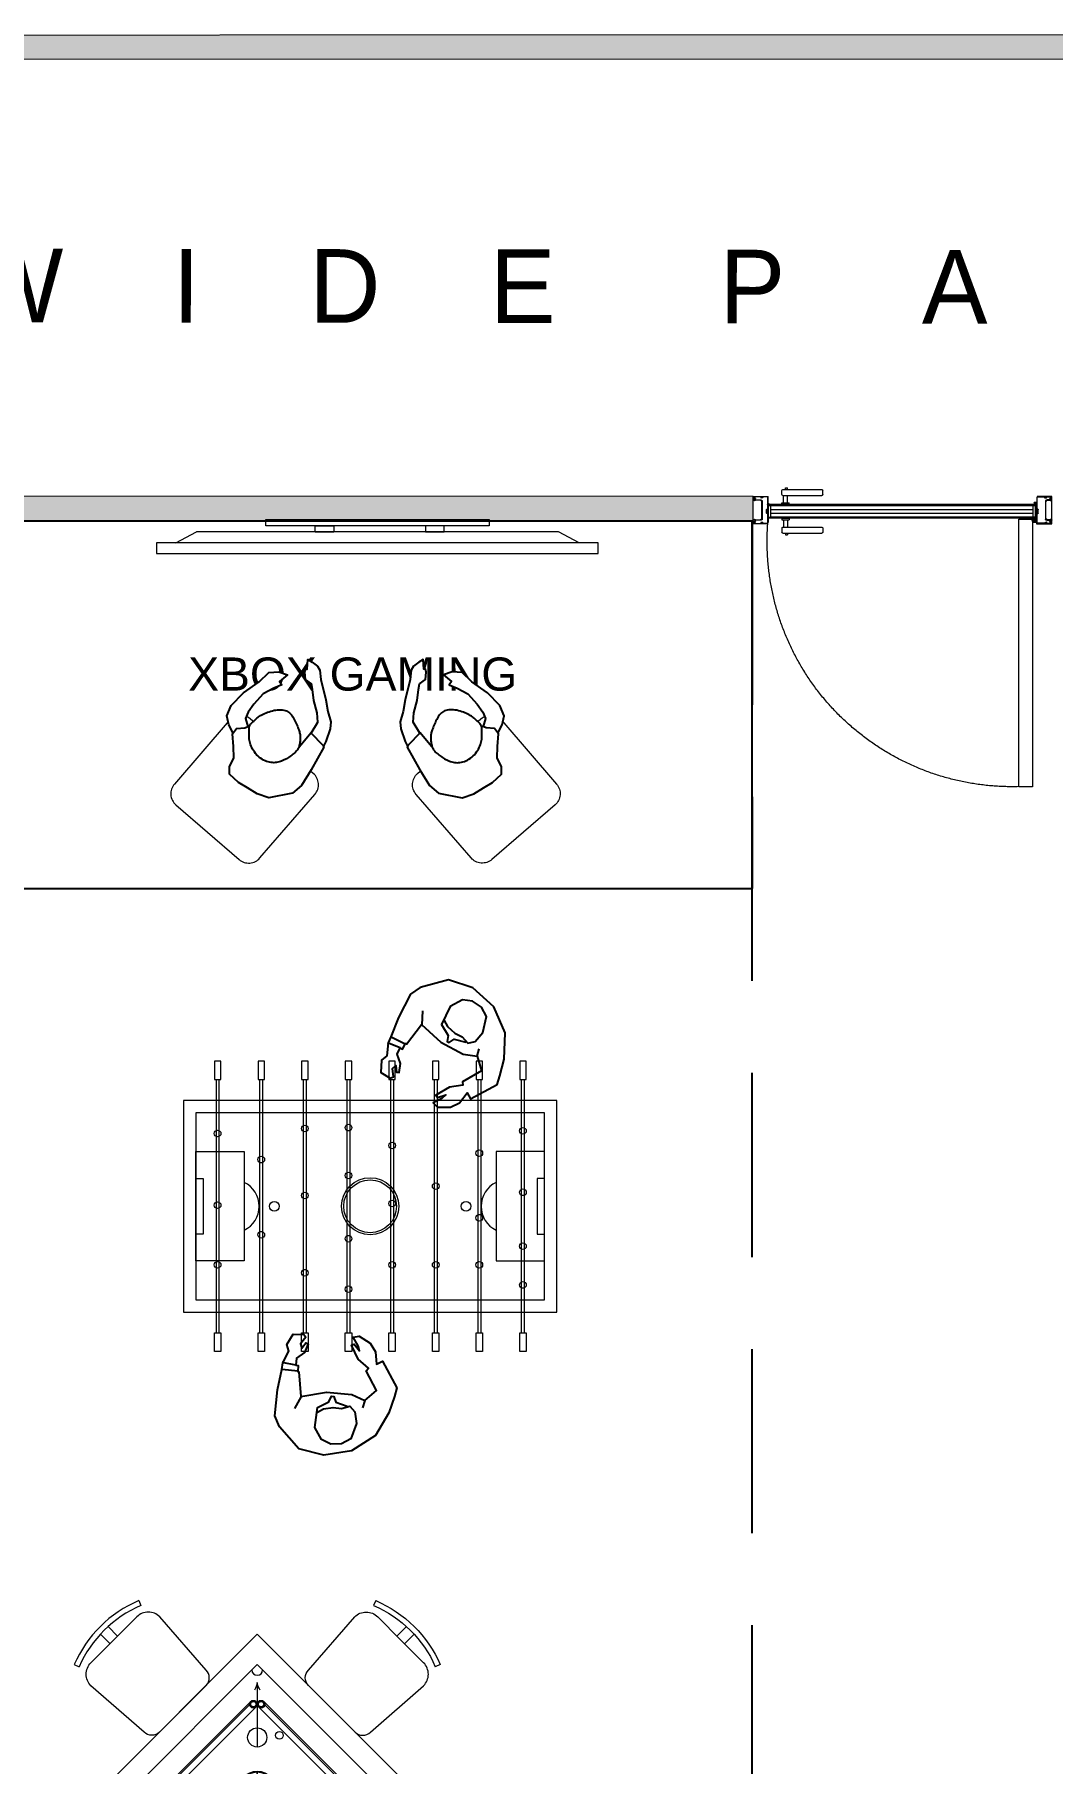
# Model space of a CAD drawing. Header units: millimetres. Extents: x -774950 to -670403, y -1165325 to -1109738.
# Drawn here: x -689355 to -685207, y -1144303 to -1137260 of the extents above; entities that cross this region are included whole.
import ezdxf

# ---------------------------------------------------------------- set-up
doc = ezdxf.new("R2010")
doc.units = ezdxf.units.MM
doc.header["$LTSCALE"] = 3000
doc.header["$MEASUREMENT"] = 0
doc.linetypes.add('DASHED', pattern=[0.75, 0.5, -0.25])
doc.linetypes.add('HIDDEN', pattern=[0.375, 0.25, -0.125])
doc.layers.get('0').update_dxf_attribs({"linetype": 'CONTINUOUS'})
for name, color, linetype, lineweight in [('1-fur', 8, 'CONTINUOUS', 0), ('A-DOOR-FULL', 40, 'CONTINUOUS', 18), ('A-FURN-MODULAR-TABLETOP', 250, 'CONTINUOUS', 13), ('DR-GLASS', 170, 'CONTINUOUS', 13), ('Equipment', 20, 'CONTINUOUS', 15), ('FR-Game equipment', 103, 'CONTINUOUS', 0), ('FURNITURE_CHAIR', 20, 'CONTINUOUS', 0), ('IN-DOOR', 8, 'CONTINUOUS', 0), ('IN-FURN-CUSTOM', 22, 'CONTINUOUS', 9), ('IN_FURNITURE_LOOSE', 20, 'CONTINUOUS', 18), ('PR-HATCH', 8, 'CONTINUOUS', 0), ('T-LAYOUT', 7, 'CONTINUOUS', 13), ('TOA- AV', 7, 'CONTINUOUS', 9)]:
    doc.layers.add(name, color=color, linetype=linetype, lineweight=lineweight)
for name, color, linetype in [('FURNITURE', 250, 'CONTINUOUS'), ('I-FUR', 7, 'CONTINUOUS'), ('PASSAGE LINEOUT', 7, 'CONTINUOUS'), ('RADIUS', 8, 'HIDDEN'), ('TAP', 6, 'CONTINUOUS')]:
    doc.layers.add(name, color=color, linetype=linetype)
doc.layers.add('PR-FULL HT', color=7, linetype='CONTINUOUS', lineweight=13, true_color=0x6e3e30)
doc.styles.add('123', font='arial.ttf', dxfattribs={"height": 0.2})
doc.styles.add('CENTURY GOTHIC', font='GOTHIC.TTF')

# ---------------------------------------------------------------- blocks, each defined once
blk = doc.blocks.new('A$C6B490457')
at = {"color": 8, "linetype": 'ByBlock'}
for points in [[(183, 970.1), (254.8, 1048.6), (303.2, 1139.7), (311.9, 1197.3), (371.5, 1215.3), (415.5, 1136.9), (429.8, 1138.7), (437.4, 1083.7), (470, 1029), (479.7, 1035.8), (468.9, 1069.6), (483.9, 1053.5), (501.7, 1017.2), (518.5, 1035.2), (519.5, 1088.7), (502, 1125.5), (461.4, 1156.7), (485.7, 1170.1), (426.8, 1278.5), (391.5, 1290.1), (323, 1307.7), (216, 1311.5), (110.1, 1265.4), (33.3, 1180), (0, 1080), (31.6, 964.7), (58.8, 925.7), (153.5, 876), (232.1, 845.8), (256.7, 834.3), (310.1, 828.9), (328.3, 806.8), (378.3, 805.1), (401, 842.4), (395.5, 855.6), (362.1, 852), (349.5, 865.6), (376.9, 868.2), (378.5, 878.8), (340.6, 884.9), (303.2, 870.7), (277.5, 883.5), (282.6, 892.9), (260.4, 904.4), (262.9, 909)], [(1697.2, 478.3), (1680, 583.2), (1689.4, 686), (1713.6, 739), (1673.6, 786.6), (1593.9, 745.1), (1582.9, 754.5), (1546.4, 712.6), (1489.2, 684.6), (1484.8, 695.7), (1512.4, 718), (1491, 712.8), (1456.2, 692.1), (1452, 716.4), (1480.5, 761.7), (1515.3, 782.9), (1566.3, 786.8), (1553.3, 811.3), (1661.9, 869.8), (1697.8, 860.2), (1764.8, 837.4), (1856.4, 782.1), (1919.8, 685.5), (1937.4, 572), (1910.5, 470.1), (1820.9, 390.9), (1776.8, 373.1), (1670.4, 383.3), (1588, 401.1), (1561.1, 404.9), (1513.5, 429.6), (1486.1, 421.1), (1443.4, 447), (1444.8, 490.7), (1456.6, 498.8), (1482.7, 477.5), (1500.6, 481.9), (1479.1, 499.1), (1483.6, 508.9), (1518.6, 493.2), (1542.2, 460.9), (1570.7, 457.5), (1571.5, 468.1), (1596.4, 465.6), (1596.8, 470.9)]]:
    blk.add_lwpolyline(points, close=True, dxfattribs=at)
for points in [[(165.9, 1062.5), (190.5, 1075.7), (217.6, 1105.7), (232.7, 1135.7), (258.8, 1158.9), (251.2, 1189.4), (214.9, 1220.2), (150.2, 1235.6), (111.8, 1214.9), (87.2, 1178.7), (81.8, 1137.7), (108.4, 1087.1), (181.8, 1051.6), (226.8, 1078.6), (251.6, 1074.5), (255.7, 1082.8), (241.7, 1102.8), (253.8, 1150.4)], [(311.9, 1197.3), (281.3, 1205.7)], [(183.1, 972.5), (127.2, 976)], [(262.8, 904.3), (233.4, 847)], [(277.5, 883.5), (256.6, 831.9)], [(1762, 546.3), (1748.7, 570.7), (1742.5, 610.7), (1746.2, 644), (1737, 677.8), (1760.1, 699.1), (1807.3, 705.1), (1869.9, 682.5), (1890.8, 644.2), (1891.5, 600.4), (1873.6, 563.1), (1823.6, 535.3), (1742.7, 545.8), (1719.9, 593), (1696.9, 603.1), (1698, 612.4), (1720.7, 621.4), (1736.6, 667.9)], [(1713.6, 739), (1743.8, 729.2)], [(1570.7, 457.5), (1559.9, 402.9)], [(1594.4, 466.8), (1587.6, 402.8)], [(1698.4, 480.3), (1747.1, 452.7)]]:
    blk.add_lwpolyline(points, dxfattribs=at)
at = {"layer": 'FR-Game equipment', "ltscale": 5}
for p, q in [((407, 1389.1), (1438.9, 1389.1)), ((407, 1377.1), (1438.9, 1377.1)), ((407, 1211.4), (1438.9, 1211.4)), ((407, 1199.4), (1438.9, 1199.4)), ((407, 1033.6), (1438.9, 1033.6)), ((407, 1021.6), (1438.9, 1021.6)), ((407, 855.9), (1438.9, 855.9)), ((407, 843.9), (1438.9, 843.9)), ((407, 678.1), (1438.9, 678.1)), ((407, 666.1), (1438.9, 666.1)), ((407, 500.4), (1438.9, 500.4)), ((407, 488.4), (1438.9, 488.4)), ((407, 322.6), (1438.9, 322.6)), ((407, 310.6), (1438.9, 310.6)), ((407, 144.9), (1438.9, 144.9)), ((407, 132.9), (1438.9, 132.9))]:
    blk.add_line(p, q, dxfattribs=at)
for points in [[(492, 0), (1354, 0), (1354, 1522), (492, 1522)], [(407, 1370.6), (407, 1396.8), (332, 1396.8), (332, 1370.6)], [(1438.9, 1370.6), (1438.9, 1396.8), (1513.9, 1396.8), (1513.9, 1370.6)], [(407, 1192.8), (407, 1219), (332, 1219), (332, 1192.8)], [(1438.9, 1192.8), (1438.9, 1219), (1513.9, 1219), (1513.9, 1192.8)], [(407, 1015.1), (407, 1041.3), (332, 1041.3), (332, 1015.1)], [(1438.9, 1015.1), (1438.9, 1041.3), (1513.9, 1041.3), (1513.9, 1015.1)], [(407, 837.3), (407, 863.5), (332, 863.5), (332, 837.3)], [(1438.9, 837.3), (1438.9, 863.5), (1513.9, 863.5), (1513.9, 837.3)], [(407, 659.6), (407, 685.8), (332, 685.8), (332, 659.6)], [(1438.9, 659.6), (1438.9, 685.8), (1513.9, 685.8), (1513.9, 659.6)], [(407, 481.8), (407, 508), (332, 508), (332, 481.8)], [(1438.9, 481.8), (1438.9, 508), (1513.9, 508), (1513.9, 481.8)], [(407, 304.1), (407, 330.3), (332, 330.3), (332, 304.1)], [(1438.9, 304.1), (1438.9, 330.3), (1513.9, 330.3), (1513.9, 304.1)], [(407, 126.3), (407, 152.5), (332, 152.5), (332, 126.3)], [(1438.9, 126.3), (1438.9, 152.5), (1513.9, 152.5), (1513.9, 126.3)]]:
    blk.add_lwpolyline(points, close=True, dxfattribs=at)
at = {"layer": 'FR-Game equipment', "color": 8, "ltscale": 5}
for points in [[(542, 50), (1304, 50), (1304, 1472), (542, 1472)], [(700.1, 1472), (700.1, 1274.8), (1145.8, 1274.8), (1145.8, 1472)], [(810.1, 1472), (810.1, 1441.9), (1035.9, 1441.9), (1035.9, 1472)], [(700.1, 50), (700.1, 247.2), (1145.8, 247.2), (1145.8, 50)], [(810.1, 50), (810.1, 80.1), (1035.9, 80.1), (1035.9, 50)]]:
    blk.add_lwpolyline(points, close=True, dxfattribs=at)
at = {"layer": 'FR-Game equipment', "color": 5, "ltscale": 5}
for centre in [(615.7, 1383.7), (866.1, 1383.7), (1085.6, 1383.7), (1243.5, 1383.7), (706.3, 1205.9), (969.6, 1205.9), (1161.5, 1205.9), (675.6, 850.4), (911.3, 850.4), (1161.5, 850.4), (606.3, 494.9), (879.2, 494.9), (1193.7, 494.9)]:
    blk.add_circle(centre, 13.6, dxfattribs=at)
at = {"layer": 'FR-Game equipment', "color": 8, "ltscale": 5}
for centre, radius in [((923, 1151.7), 20), ((923, 761), 116.4), ((923, 761), 107.5), ((923, 370.3), 20)]:
    blk.add_circle(centre, radius, dxfattribs=at)
at = {"layer": 'FR-Game equipment', "color": 1, "ltscale": 5}
for centre in [(841.1, 1028.2), (1161.5, 1028.2), (602.6, 672.7), (797.5, 672.7), (1054.9, 672.7), (1260.9, 672.7), (732.8, 317.2), (1038.7, 317.2), (626.7, 139.4), (918.6, 139.4), (1161.5, 139.4)]:
    blk.add_circle(centre, 13.6, dxfattribs=at)
at = {"layer": 'FR-Game equipment', "color": 8, "ltscale": 5}
for centre, start, end in [((923, 1320.4), 205.08928, 334.91072), ((923, 201.6), 25.08928, 154.91072)]:
    blk.add_arc(centre, 107.4, start, end, dxfattribs=at)
blk = doc.blocks.new('A$C44A10159')
for points in [[(10.14, 29.17), (10.14, 26.65)], [(12.14, 29.17), (12.14, 26.65)], [(2.74, 28.59), (3.11, 27.67)], [(19.53, 28.51), (19.15, 27.58)]]:
    blk.add_lwpolyline(points)
for points in [[(11.15, 8.65), (5.06, 8.65, -0.414214), (3.06, 10.65), (2.15, 23.65, -0.414214), (5.15, 26.65), (11.15, 26.65)], [(11.15, 8.65), (17.24, 8.65, 0.414214), (19.24, 10.65), (20.15, 23.65, 0.414214), (17.15, 26.65), (11.15, 26.65)]]:
    blk.add_lwpolyline(points, format="xyb")
for radius, end in [(22.59, 111.5421), (21.59, 111.5162)]:
    blk.add_arc((11.03, 7.58), radius, 67.9007, end)
blk = doc.blocks.new('ACC-RECREAT-3')
at = {"layer": 'Equipment', "color": 8}
for p, q in [((78643.2, -73743.2), (78829.6, -73929.6)), ((79191.7, -73779.5), (78717.1, -73779.5)), ((79191.7, -73810.7), (78717.1, -73810.7)), ((79179.2, -73785.7), (78729.6, -73785.7)), ((79265.7, -73743.2), (79079.3, -73929.6)), ((78679.4, -73817.2), (78679.4, -74291.8)), ((78685.7, -73829.7), (78685.7, -74279.3)), ((78710.7, -73817.2), (78710.7, -74291.8)), ((79198.2, -73817.2), (79198.2, -74291.8)), ((79223.2, -73829.7), (79223.2, -74279.3)), ((79229.4, -73817.2), (79229.4, -74291.8)), ((78910.2, -74010.3), (78899.2, -73999.2)), ((78954.4, -74007.1), (78954.4, -73976.4)), ((78954.4, -74019.6), (78954.4, -74018.2)), ((79009.7, -73999.2), (78993.9, -74015)), ((78907.1, -74054.5), (78876.3, -74054.5)), ((78919.6, -74054.5), (78918.1, -74054.5)), ((78945.6, -74063.3), (78932.6, -74076.3)), ((78941.9, -74054.5), (78941, -74054.5)), ((78954.4, -74090.8), (78954.4, -74089.3)), ((78976.2, -74032.7), (78963.3, -74045.7)), ((79032.5, -74054.5), (79001.8, -74054.5)), ((78915, -74093.9), (78899.2, -74109.7)), ((78954.4, -74132.6), (78954.4, -74101.9)), ((79009.7, -74109.7), (78998.6, -74098.7)), ((78643.2, -74365.7), (78829.6, -74179.3)), ((79265.7, -74365.7), (79079.3, -74179.3)), ((79191.7, -74298.2), (78717.1, -74298.2)), ((79191.7, -74329.5), (78717.1, -74329.5)), ((79179.2, -74323.2), (78729.6, -74323.2))]:
    blk.add_line(p, q, dxfattribs=at)
at = {"layer": 'Equipment'}
blk.add_lwpolyline([(78591.9, -73692), (78591.9, -74417), (79316.9, -74417), (79316.9, -73692)], close=True, dxfattribs=at)
at = {"layer": 'Equipment', "color": 8}
for points in [[(78673.7, -73757.6, -0.101951), (78643.2, -73743.2, -0.101951), (78657.5, -73773.7, -0.101951)], [(79251.3, -73773.7, -0.101951), (79265.7, -73743.2, -0.101951), (79235.2, -73757.6, -0.101951)], [(78657.5, -74335.2, -0.101951), (78643.2, -74365.7, -0.101951), (78673.7, -74351.4, -0.101951)], [(79235.2, -74351.4, -0.101951), (79265.7, -74365.7, -0.101951), (79251.3, -74335.2, -0.101951)]]:
    blk.add_lwpolyline(points, format="xyb", dxfattribs=at)
for points in [[(78908.7, -74012.1), (78899.2, -73999.2), (78912, -74008.8)], [(78931, -74022.9), (78933.4, -74024.8)], [(78957.6, -73998.4), (78954.4, -73976.4), (78950.6, -74002.6)], [(78960.5, -74017.8), (78960.3, -74016.5)], [(78995.9, -74017.7), (79009.7, -73999.2), (78991.2, -74013)], [(78898.3, -74057.7), (78876.3, -74054.5), (78902.5, -74050.7)], [(78912.9, -74091.3), (78899.2, -74109.7), (78917.6, -74096)], [(78917.8, -74060.5), (78916.4, -74060.3)], [(78924.7, -74033.5), (78922.9, -74031)], [(78924.4, -74047.5), (78929.2, -74046.8)], [(78926.6, -74072.9), (78926.6, -74072.9)], [(78936, -74082.3), (78936, -74082.3)], [(78940.4, -74054.5), (78936.5, -74049.3)], [(78944.5, -74064.4), (78942.4, -74064.1)], [(78944.5, -74064.4), (78944.8, -74066.5)], [(78947.4, -74024.4), (78946.7, -74029.3)], [(78948.4, -74091.1), (78948.6, -74092.5)], [(78949.2, -74036.6), (78954.4, -74040.4)], [(78959.6, -74072.4), (78958, -74071.2)], [(78961.4, -74084.5), (78962.1, -74079.7)], [(78964.4, -74044.5), (78964.1, -74042.4)], [(78964.4, -74044.5), (78966.5, -74044.9)], [(78971.2, -74058.1), (78972.3, -74059.7)], [(78977.9, -74086), (78975.4, -74084.2)], [(78984.5, -74061.5), (78979.6, -74062.2)], [(78984.1, -74075.5), (78986, -74077.9)], [(78991.1, -74048.4), (78992.4, -74048.6)], [(79010.6, -74051.3), (79032.5, -74054.5), (79006.3, -74058.3)], [(78951.2, -74110.6), (78954.4, -74132.6), (78958.2, -74106.4)], [(79000.1, -74096.9), (79009.7, -74109.7), (78996.8, -74100.2)]]:
    blk.add_lwpolyline(points, dxfattribs=at)
for centre, radius in [((78695, -73817.2), 15.6), ((78695, -73817.2), 11.7), ((78695, -73817.2), 10.8), ((78717.1, -73795.1), 15.6), ((78717.1, -73795.1), 11.7), ((78717.1, -73795.1), 10.8), ((79191.7, -73795.1), 15.6), ((79191.7, -73795.1), 11.7), ((79191.7, -73795.1), 10.8), ((79213.8, -73817.2), 15.6), ((79213.8, -73817.2), 11.7), ((79213.8, -73817.2), 10.8), ((78801.9, -73902), 39.1), ((79106.9, -73902), 39.1), ((78954.4, -74054.5), 78.1), ((78954.4, -74054.5), 75), ((78919.1, -74019.1), 12.5), ((78943.2, -74012.7), 12.5), ((78960.9, -74030.3), 12.5), ((78967.4, -74006.2), 12.5), ((78985, -74023.9), 12.5), ((78906.1, -74067.4), 12.5), ((78912.6, -74043.3), 12.5), ((78923.8, -74085.1), 12.5), ((78930.3, -74061), 12.5), ((78936.7, -74036.8), 12.5), ((78941.5, -74102.8), 12.5), ((78948, -74078.6), 12.5), ((78954.4, -74054.5), 12.5), ((78965.6, -74096.3), 12.5), ((78972.1, -74072.2), 12.5), ((78978.6, -74048), 12.5), ((78989.8, -74089.8), 12.5), ((78996.2, -74065.7), 12.5), ((79002.7, -74041.5), 12.5), ((78731.9, -74149), 15.6), ((78801.9, -74207), 39.1), ((79106.9, -74207), 39.1), ((78695, -74291.8), 15.6), ((78695, -74291.8), 11.7), ((78695, -74291.8), 10.8), ((78717.1, -74313.9), 15.6), ((78717.1, -74313.9), 11.7), ((78717.1, -74313.9), 10.8), ((79191.7, -74313.9), 15.6), ((79191.7, -74313.9), 11.7), ((79191.7, -74313.9), 10.8), ((79213.8, -74291.8), 15.6), ((79213.8, -74291.8), 11.7), ((79213.8, -74291.8), 10.8)]:
    blk.add_circle(centre, radius, dxfattribs=at)
for centre, radius, start, end in [((78607.4, -73707.5), 21.9, 225, 45), ((79301.5, -73707.5), 21.9, 135, 315), ((78954.4, -74054.5), 62.5, 137.09508, 177.90492), ((78954.4, -74054.5), 62.5, 92.09508, 132.90492), ((78954.4, -74054.5), 62.5, 47.09508, 87.90492), ((78954.4, -74054.5), 62.5, 2.09508, 42.90492), ((78954.4, -74054.5), 62.5, 182.09508, 222.90492), ((78954.4, -74054.5), 22, 164.98576, 165.01424), ((78954.4, -74054.5), 22, 104.98576, 105.01424), ((78954.4, -74054.5), 22, 44.98576, 45.01424), ((78954.4, -74054.5), 62.5, 317.09508, 357.90492), ((78954.4, -74054.5), 62.5, 227.09508, 267.90492), ((78954.4, -74054.5), 62.5, 272.09508, 312.90492), ((78607.4, -74401.5), 21.9, 315, 135), ((79301.5, -74401.5), 21.9, 45, 225)]:
    blk.add_arc(centre, radius, start, end, dxfattribs=at)
at = {"layer": 'IN_FURNITURE_LOOSE'}
blk.add_lwpolyline([(78504.4, -73604.5), (78504.4, -74504.5), (79404.4, -74504.5), (79404.4, -73604.5)], close=True, dxfattribs=at)
at = {"layer": 'FURNITURE_CHAIR', "xscale": -22.05931977247383, "yscale": 22.05931977239379, "zscale": 22.05931977242498}
blk.add_blockref('A$C44A10159', (79179.8, -73795.4), dxfattribs=at)
at = {"layer": 'FURNITURE_CHAIR'}
for p, xscale, yscale, zscale, rotation in [((78695.3, -73829.1), -22.0593197724811, 22.05931977239379, 22.05931977242498, 90.00000000026459), ((79213.5, -73829.1), 22.0593197724811, 22.0593197724811, 22.0593197724811, 269.9999999996976), ((79179.8, -74313.6), 22.05931977247383, 22.05931977247383, 22.05931977247383, 180.0000000002457)]:
    blk.add_blockref('A$C44A10159', p, dxfattribs=dict(at, xscale=xscale, yscale=yscale, zscale=zscale, rotation=rotation))
blk = doc.blocks.new('*U140')
at = {"layer": 'PR-HATCH'}
h = blk.add_hatch(color=256, dxfattribs=at)
h.dxf.hatch_style = 1
h.paths.add_polyline_path([(-87077.9, -39967.2), (-83791.1, -39967.2), (-83791.1, -39867.2), (-87077.9, -39867.2)])
at = {"layer": 'PR-FULL HT', "elevation": 0}
blk.add_lwpolyline([(-87077.9, -39967.2), (-83791.1, -39967.2), (-83791.1, -39867.2), (-87077.9, -39867.2)], close=True, dxfattribs=at)
blk = doc.blocks.new('rub1')
at = {"lineweight": 20}
h = blk.add_hatch(color=8, dxfattribs=at)
h.paths.add_polyline_path([(285.1, 663.6), (284.4, 663.6, 0.06789), (284.3, 663.1), (284, 663.1), (284, 663.6), (283.7, 663.6), (283.7, 662.4), (284, 662.4), (284, 662.9), (284.3, 662.9, 0.066804), (284.4, 662.3), (285.1, 662.3, 0.299446), (285.5, 662.9), (285.5, 663.1, 0.299446)])
h.paths.add_polyline_path([(285.4, 663.1), (285.4, 662.9, -0.365226), (285, 662.5), (284.6, 662.5, -0.12053), (284.6, 663.5), (285, 663.5, -0.209232)], flags=16)
at = {"layer": '1-fur', "color": 8, "lineweight": 20}
for p, q in [((284.4, 663.6), (285.1, 663.6)), ((284.4, 662.3), (285.1, 662.3)), ((284.6, 663.5), (285, 663.5)), ((284.6, 662.5), (285, 662.5)), ((285.4, 663.1), (285.4, 662.9)), ((285.5, 663.1), (285.5, 662.9))]:
    blk.add_line(p, q, dxfattribs=at)
for points in [[(284, 662.9), (284, 662.4), (283.7, 662.4), (283.7, 663.6), (284, 663.6), (284, 663.1)], [(284.3, 663.1), (284, 663.1)], [(284, 662.9), (284.3, 662.9)]]:
    blk.add_lwpolyline(points, dxfattribs=at)
for centre, radius, start, end in [((286.3, 663), 1.99, 160.4255, 175.9608), ((286.3, 663), 1.99, 182.636, 197.9236), ((286.5, 663), 1.99, 165.4708, 192.9616), ((284.8, 662.9), 0.623, 16.2565, 63.5269), ((285, 662.9), 0.413, 282.3178, 2.5719), ((284.9, 663), 0.623, 3.1317, 69.8122), ((284.9, 662.9), 0.623, 290.1878, 356.8683)]:
    blk.add_arc(centre, radius, start, end, dxfattribs=at)
blk = doc.blocks.new('*U241')
at = {"layer": 'IN-DOOR', "color": 8, "ltscale": 2}
for p, q in [((-32.56, 3.81), (-32.56, 4.31)), ((-32.45, 4.42), (-27.72, 4.42)), ((-32.13, 4.42), (-32.13, 4.64)), ((-32.13, 4.64), (-31.89, 4.64)), ((-31.89, 4.42), (-31.89, 4.64)), ((-27.61, 3.81), (-27.61, 4.31)), ((-36, 3.3), (-36, 0)), ((-36, 3.29), (-36, 2.86)), ((-34.92, 3.3), (-35.99, 3.3)), ((-35.98, 2.84), (-35.92, 2.84)), ((-35.96, 3.17), (-35.96, 3.25)), ((-35.95, 3.26), (-34.97, 3.26)), ((-35.91, 2.83), (-35.91, 2.79)), ((-35.9, 2.78), (-35.83, 2.76)), ((-35.82, 2.77), (-35.86, 2.83)), ((-35.85, 2.84), (-35.11, 2.84)), ((-35.09, 2.88), (-35.81, 2.88)), ((-35.09, 2.82), (-35.11, 2.77)), ((-35.09, 2.76), (-34.98, 2.76)), ((-35.04, 2.83), (-35.04, 2.83)), ((-34.93, 2.81), (-35.02, 2.81)), ((-34.96, 3.25), (-34.96, 3.2)), ((-34.96, 2.74), (-34.96, 1.81)), ((-34.94, 3.18), (-34.94, 3.18)), ((-34.91, 3.21), (-34.91, 3.29)), ((-34.91, 0.51), (-34.91, 2.79)), ((-32.56, 2.62), (-32.56, 2.84)), ((-32.56, 2.84), (-31.66, 2.84)), ((-32.56, 2.62), (-31.66, 2.62)), ((-32.45, 3.7), (-27.72, 3.7)), ((-32.34, 2.84), (-32.34, 3.7)), ((-31.87, 2.84), (-31.87, 3.7)), ((-31.66, 2.62), (-31.66, 2.84)), ((-0.79, 3.21), (-0.79, 3.29)), ((-0.79, 0.51), (-0.79, 2.79)), ((-0.78, 3.3), (-0.01, 3.3)), ((-0.77, 2.81), (-0.68, 2.81)), ((-0.76, 3.18), (-0.76, 3.18)), ((-0.75, 3.25), (-0.75, 3.2)), ((-0.74, 2.74), (-0.74, 1.81)), ((-0.05, 3.26), (-0.73, 3.26)), ((-0.61, 2.76), (-0.72, 2.76)), ((-0.67, 2.83), (-0.67, 2.83)), ((-0.62, 2.82), (-0.59, 2.77)), ((-0.61, 2.88), (-0.19, 2.88)), ((-0.15, 2.84), (-0.6, 2.84)), ((-0.18, 2.77), (-0.14, 2.83)), ((-0.1, 2.78), (-0.17, 2.76)), ((-0.09, 2.83), (-0.09, 2.79)), ((-0.02, 2.84), (-0.08, 2.84)), ((-0.04, 3.17), (-0.04, 3.25)), ((0, 3.3), (0, 0)), ((0, 3.29), (0, 2.86)), ((-36, 0.44), (-36, 0.01)), ((-35.99, 0), (-34.92, 0)), ((-35.92, 0.46), (-35.98, 0.46)), ((-35.96, 0.05), (-35.96, 0.13)), ((-34.97, 0.04), (-35.95, 0.04)), ((-35.91, 0.5), (-35.91, 0.47)), ((-35.83, 0.54), (-35.9, 0.51)), ((-35.86, 0.47), (-35.82, 0.53)), ((-35.11, 0.46), (-35.85, 0.46)), ((-35.81, 0.42), (-35.09, 0.42)), ((-35.11, 0.52), (-35.09, 0.48)), ((-34.98, 0.54), (-35.09, 0.54)), ((-35.04, 0.47), (-35.04, 0.47)), ((-35.03, 0.2), (-35.03, 0.14)), ((-35.02, 0.49), (-34.93, 0.49)), ((-35.01, 0.22), (-35.01, 0.22)), ((-35.01, 0.12), (-34.93, 0.12)), ((-34.98, 0.18), (-34.99, 0.2)), ((-34.96, 1.81), (-34.97, 1.8)), ((-34.97, 1.8), (-34.96, 1.79)), ((-34.96, 1.79), (-34.96, 0.56)), ((-34.93, 0.16), (-34.96, 0.16)), ((-34.96, 0.1), (-34.96, 0.05)), ((-34.94, 0.12), (-34.94, 0.12)), ((-34.88, 0.19), (-34.92, 0.17)), ((-34.91, 0.1), (-34.91, 0.02)), ((-34.91, 0.01), (-34.91, 0.09)), ((-34.89, 0), (-34.2, 0)), ((-34.87, 0.08), (-34.85, 0.18)), ((-34.83, 0.06), (-34.85, 0.06)), ((-34.81, 0.05), (-34.82, 0.07)), ((-34.79, 0.07), (-34.8, 0.05)), ((-34.3, 0.06), (-34.77, 0.06)), ((-34.2, 0.81), (-34.2, 0)), ((-32.56, 0.98), (-32.56, 0.77)), ((-32.56, 0.98), (-31.66, 0.98)), ((-32.56, 0.77), (-31.66, 0.77)), ((-32.34, 0.77), (-32.34, -0.1)), ((-31.87, 0.77), (-31.87, -0.1)), ((-31.66, 0.98), (-31.66, 0.77)), ((-1.8, 0), (-1.8, 0.1)), ((-0.81, 0), (-1.8, 0)), ((-1.76, 0.06), (-1.65, 0.06)), ((-1.63, 0.07), (-1.62, 0.05)), ((-1.61, 0.05), (-0.88, 0.07)), ((-0.87, 0.06), (-0.86, 0.06)), ((-0.84, 0.08), (-0.85, 0.18)), ((-0.82, 0.19), (-0.79, 0.17)), ((-0.79, 0.1), (-0.79, 0.02)), ((-0.79, 0.01), (-0.79, 0.09)), ((-0.78, 0.16), (-0.74, 0.16)), ((-0.01, 0), (-0.78, 0)), ((-0.68, 0.49), (-0.77, 0.49)), ((-0.69, 0.12), (-0.77, 0.12)), ((-0.76, 0.12), (-0.76, 0.12)), ((-0.75, 0.1), (-0.75, 0.05)), ((-0.74, 1.81), (-0.73, 1.8)), ((-0.73, 1.8), (-0.74, 1.79)), ((-0.74, 1.79), (-0.74, 0.56)), ((-0.73, 0.04), (-0.05, 0.04)), ((-0.72, 0.54), (-0.62, 0.54)), ((-0.72, 0.18), (-0.71, 0.2)), ((-0.69, 0.22), (-0.69, 0.22)), ((-0.68, 0.2), (-0.68, 0.14)), ((-0.67, 0.47), (-0.67, 0.47)), ((-0.6, 0.52), (-0.62, 0.48)), ((-0.19, 0.42), (-0.61, 0.42)), ((-0.6, 0.46), (-0.15, 0.46)), ((-0.14, 0.47), (-0.18, 0.53)), ((-0.17, 0.54), (-0.1, 0.51)), ((-0.09, 0.5), (-0.09, 0.47)), ((-0.08, 0.46), (-0.02, 0.46)), ((-0.04, 0.05), (-0.04, 0.13)), ((0, 0.44), (0, 0.01)), ((-32.56, -0.21), (-32.56, -0.71)), ((-32.45, -0.1), (-27.72, -0.1)), ((-32.45, -0.82), (-27.72, -0.82)), ((-32.13, -0.82), (-32.13, -1.03)), ((-32.13, -1.03), (-31.89, -1.03)), ((-31.89, -0.82), (-31.89, -1.03)), ((-27.61, -0.21), (-27.61, -0.71))]:
    blk.add_line(p, q, dxfattribs=at)
at = {"layer": 'IN-DOOR', "color": 8, "ltscale": 3}
for p, q in [((-35.03, 3.16), (-35.03, 3.09)), ((-34.93, 3.18), (-35.01, 3.18)), ((-35.01, 3.08), (-35.01, 3.08)), ((-35, 3.09), (-34.98, 3.12)), ((-34.96, 3.13), (-34.93, 3.13)), ((-34.92, 3.13), (-34.9, 3.11)), ((-34.91, 3.28), (-34.91, 3.2)), ((-34.21, 3.3), (-34.89, 3.3)), ((-34.87, 3.12), (-34.87, 3.22)), ((-34.85, 3.24), (-34.83, 3.24)), ((-34.82, 3.23), (-34.81, 3.24)), ((-34.8, 3.24), (-34.79, 3.23)), ((-34.77, 3.24), (-34.3, 3.24)), ((-34.26, 2.56), (-34.27, 2.55)), ((-34.27, 2.55), (-34.26, 2.54)), ((-34.26, 3.2), (-34.26, 2.56)), ((-34.26, 2.54), (-34.26, 2.11)), ((-34.21, 2), (-34.21, 3.14)), ((-34.21, 0.91), (-34.21, 2.7)), ((-1.85, 2), (-1.85, 3.3)), ((-1.85, 3.3), (-0.81, 3.3)), ((-1.85, 0.91), (-1.85, 2.86)), ((-1.8, 3.2), (-1.8, 3.17)), ((-1.8, 3.17), (-1.79, 3.16)), ((-1.79, 3.16), (-1.8, 3.15)), ((-1.8, 3.15), (-1.8, 2.11)), ((-1.65, 3.24), (-1.76, 3.24)), ((-1.62, 3.24), (-1.63, 3.23)), ((-0.88, 3.23), (-1.61, 3.24)), ((-0.86, 3.24), (-0.87, 3.24)), ((-0.84, 3.12), (-0.84, 3.22)), ((-0.79, 3.13), (-0.81, 3.11)), ((-0.79, 3.28), (-0.79, 3.2)), ((-0.74, 3.13), (-0.78, 3.13)), ((-0.77, 3.18), (-0.69, 3.18)), ((-0.71, 3.09), (-0.72, 3.12)), ((-0.69, 3.08), (-0.7, 3.08)), ((-0.68, 3.16), (-0.68, 3.09)), ((-34.4, 2.03), (-34.4, 1.57)), ((-34.3, 2.07), (-34.36, 2.07)), ((-34.35, 1.53), (-34.3, 1.53)), ((-34.34, 1.83), (-34.34, 1.99)), ((-34.34, 1.61), (-34.34, 1.77)), ((-34.31, 2), (-34.23, 1.98)), ((-34.23, 1.62), (-34.31, 1.6)), ((-34.27, 1.04), (-34.28, 1.03)), ((-34.28, 1.01), (-34.27, 1)), ((-34.26, 1.49), (-34.26, 1.05)), ((-34.26, 0.99), (-34.26, 0.1)), ((-34.21, 0.82), (-34.21, 0.85)), ((-34.17, 0.89), (-34.2, 0.9)), ((-34.2, 0.86), (-34.17, 0.84)), ((-2.16, 0.77), (-2.16, 0.88)), ((-2.14, 0.9), (-2.08, 0.88)), ((-1.8, 0.75), (-2.14, 0.75)), ((-2.11, 0.85), (-2.11, 0.82)), ((-2.08, 0.84), (-2.1, 0.86)), ((-2.1, 0.81), (-1.86, 0.81)), ((-1.89, 0.89), (-1.86, 0.9)), ((-1.86, 0.86), (-1.89, 0.84)), ((-1.85, 0.82), (-1.85, 0.85)), ((-1.75, 2), (-1.83, 1.98)), ((-1.83, 1.62), (-1.75, 1.6)), ((-1.8, 1.49), (-1.8, 1.05)), ((-1.8, 0.99), (-1.8, 0.1)), ((-1.79, 1.04), (-1.79, 1.03)), ((-1.79, 1.01), (-1.79, 1)), ((-1.76, 2.07), (-1.7, 2.07)), ((-1.71, 1.53), (-1.76, 1.53)), ((-1.72, 1.83), (-1.72, 1.99)), ((-1.72, 1.61), (-1.72, 1.77)), ((-1.66, 2.03), (-1.66, 1.57))]:
    blk.add_line(p, q, dxfattribs=at)
at = {"layer": 'IN-DOOR', "color": 8, "linetype": 'DASHED'}
blk.add_lwpolyline([(-2.36, 2.73), (-2.36, 34.98), (-4, 34.98), (-4, 2.73)], close=True, dxfattribs=at)
at = {"layer": 'IN-DOOR', "color": 8}
for points in [[(-2.07, 2.62), (-34.21, 2.62), (-34.21, 2.49), (-2.07, 2.49)], [(-2.07, 2.49), (-33.9, 2.49), (-33.9, 1.11), (-2.07, 1.11)], [(-2.07, 0.98), (-34.21, 0.98), (-34.21, 1.11), (-2.07, 1.11)]]:
    blk.add_lwpolyline(points, dxfattribs=at)
for points in [[(-34.21, 2.49), (-33.9, 2.49), (-33.9, 1.11), (-34.21, 1.11)], [(-1.96, 2.49), (-2.28, 2.49), (-2.28, 1.11), (-1.96, 1.11)]]:
    blk.add_lwpolyline(points, close=True, dxfattribs=at)
at = {"layer": 'IN-DOOR', "color": 8, "linetype": 'Continuous', "lineweight": 25}
for points in [[(-1.95, 0.99), (-1.86, 0.99, 0.414214), (-1.85, 1), (-1.85, 2.87, 3.112272), (-2.02, 2.63, -0.513651), (-1.96, 2.59), (-1.96, 1, 0.414214)], [(-2.24, 2.77, 0.414214), (-2.22, 2.77), (-2.2, 2.77, 0.307235), (-2.05, 2.75), (-2.03, 2.73, 0.414214), (-2.02, 2.73), (-1.95, 2.81, 0.414214), (-1.96, 2.82), (-1.97, 2.84, 0.307235), (-2.02, 2.98), (-2.02, 3.01, 0.414214), (-2.03, 3.02), (-2.13, 3.04, 0.414214), (-2.14, 3.03), (-2.14, 3.01, 0.307235), (-2.24, 2.89), (-2.26, 2.88, 0.414214), (-2.27, 2.87)]]:
    blk.add_lwpolyline(points, format="xyb", close=True, dxfattribs=at)
at = {"layer": 'IN-DOOR', "color": 5}
for points in [[(-33.9, 2.02), (-2.28, 2.02)], [(-33.9, 1.58), (-2.28, 1.58)]]:
    blk.add_lwpolyline(points, dxfattribs=at)
at = {"layer": 'IN-DOOR', "color": 8, "linetype": 'DASHED'}
blk.add_arc((-4.8, 5.45), 29.53, 88.4446, 185.2074, dxfattribs=at)
at = {"layer": 'IN-DOOR', "color": 8, "ltscale": 2}
for centre, radius, start, end in [((-32.45, 4.31), 0.108, 90, 180), ((-27.72, 4.31), 0.108, 360, 90), ((-35.99, 3.29), 0.0108, 90, 180), ((-35.98, 2.86), 0.018, 180, 270), ((-35.95, 3.25), 0.0108, 90, 180), ((-35.93, 3.17), 0.0288, 180, 293.5782), ((-35.84, 2.8), 0.353, 84.9915, 103.4121), ((-35.92, 2.83), 0.0108, 360, 90), ((-35.9, 2.79), 0.0108, 180, 250), ((-35.82, 3.04), 0.0648, 81.2602, 348.7398), ((-35.85, 2.83), 0.0108, 90, 200), ((-35.81, 2.91), 0.0288, 115.8419, 270), ((-35.83, 2.77), 0.0108, 250, 20), ((-35.81, 3.13), 0.0252, 261.2602, 81.2602), ((-35.88, 3.13), 0.204, 286.1738, 325.757), ((-35.74, 3.02), 0.0252, 348.7398, 168.7398), ((-35.11, 2.82), 0.018, 360, 90), ((-35.09, 2.77), 0.018, 180, 270), ((-35.09, 2.83), 0.054, 360, 90), ((-35.02, 2.83), 0.018, 180, 270), ((-34.98, 2.74), 0.018, 360, 90), ((-34.97, 3.25), 0.0108, 360, 90), ((-34.94, 3.2), 0.018, 180, 270), ((-34.94, 3.21), 0.0288, 270, 360), ((-34.93, 2.79), 0.018, 360, 90), ((-34.92, 3.29), 0.0108, 360, 90), ((-32.45, 3.81), 0.108, 180, 270), ((-27.72, 3.81), 0.108, 270, 360), ((-0.78, 3.29), 0.0108, 90, 180), ((-0.76, 3.21), 0.0288, 180, 270), ((-0.77, 2.79), 0.018, 90, 180), ((-0.76, 3.2), 0.018, 270, 360), ((-0.73, 3.25), 0.0108, 90, 180), ((-0.72, 2.74), 0.018, 90, 180), ((-0.68, 2.83), 0.018, 270, 360), ((-0.61, 2.83), 0.054, 90, 180), ((-0.6, 2.82), 0.018, 90, 180), ((-0.61, 2.77), 0.018, 270, 360), ((-0.26, 3.02), 0.0252, 11.2602, 191.2602), ((-0.12, 3.13), 0.204, 214.243, 253.8262), ((-0.18, 3.04), 0.0648, 191.2602, 98.7398), ((-0.19, 3.13), 0.0252, 98.7398, 278.7398), ((-0.16, 2.8), 0.353, 76.5878, 95.0085), ((-0.19, 2.91), 0.0288, 270, 64.158), ((-0.17, 2.77), 0.0108, 160, 290), ((-0.15, 2.83), 0.0108, 340, 90), ((-0.1, 2.79), 0.0108, 290, 360), ((-0.08, 2.83), 0.0108, 90, 180), ((-0.07, 3.17), 0.0288, 246.4218, 360), ((-0.05, 3.25), 0.0108, 360, 90), ((-0.02, 2.86), 0.018, 270, 360), ((-0.01, 3.29), 0.0108, 360, 90), ((-35.98, 0.44), 0.018, 90, 180), ((-35.99, 0.01), 0.0108, 180, 270), ((-35.93, 0.13), 0.0288, 66.4218, 180), ((-35.95, 0.05), 0.0108, 180, 270), ((-35.92, 0.47), 0.0108, 270, 360), ((-35.85, 0.41), 0.27, 254.6491, 275.7262), ((-35.9, 0.5), 0.0108, 110, 180), ((-35.84, 0.26), 0.0648, 11.2602, 278.7398), ((-35.85, 0.47), 0.0108, 160, 270), ((-35.81, 0.39), 0.0288, 90, 244.158), ((-35.83, 0.53), 0.0108, 340, 110), ((-35.83, 0.17), 0.0252, 278.7398, 98.7398), ((-35.88, 0.2), 0.173, 28.706, 71.7459), ((-35.75, 0.28), 0.0252, 191.2602, 11.2602), ((-35.09, 0.52), 0.018, 90, 180), ((-35.11, 0.48), 0.018, 270, 360), ((-35.09, 0.47), 0.054, 270, 360), ((-35.02, 0.47), 0.018, 90, 180), ((-35.01, 0.2), 0.018, 90, 180), ((-35.01, 0.14), 0.018, 180, 270), ((-35.01, 0.2), 0.018, 360, 90), ((-34.98, 0.56), 0.018, 270, 360), ((-34.96, 0.18), 0.018, 180, 270), ((-34.97, 0.05), 0.0108, 270, 360), ((-34.94, 0.1), 0.018, 90, 180), ((-34.94, 0.09), 0.0288, 360, 90), ((-34.93, 0.51), 0.018, 270, 360), ((-34.93, 0.18), 0.018, 270, 315), ((-34.93, 0.1), 0.018, 360, 90), ((-34.92, 0.01), 0.0108, 270, 360), ((-34.89, 0.02), 0.018, 180, 270), ((-34.87, 0.18), 0.018, 360, 135), ((-34.85, 0.08), 0.018, 180, 270), ((-34.83, 0.08), 0.018, 270, 315), ((-34.8, 0.04), 0.0108, 45, 135), ((-34.77, 0.08), 0.018, 225, 270), ((-34.3, 0.1), 0.036, 270, 360), ((-1.76, 0.1), 0.036, 180, 270), ((-1.65, 0.08), 0.018, 270, 315), ((-1.62, 0.04), 0.0108, 45, 135), ((-0.87, 0.08), 0.018, 225, 270), ((-0.86, 0.08), 0.018, 270, 360), ((-0.84, 0.18), 0.018, 45, 180), ((-0.81, 0.02), 0.018, 270, 360), ((-0.77, 0.51), 0.018, 180, 270), ((-0.78, 0.18), 0.018, 225, 270), ((-0.76, 0.09), 0.0288, 90, 180), ((-0.77, 0.1), 0.018, 90, 180), ((-0.78, 0.01), 0.0108, 180, 270), ((-0.76, 0.1), 0.018, 360, 90), ((-0.73, 0.05), 0.0108, 180, 270), ((-0.72, 0.56), 0.018, 180, 270), ((-0.74, 0.18), 0.018, 270, 360), ((-0.69, 0.2), 0.018, 90, 180), ((-0.69, 0.2), 0.018, 360, 90), ((-0.69, 0.14), 0.018, 270, 360), ((-0.68, 0.47), 0.018, 360, 90), ((-0.61, 0.47), 0.054, 180, 270), ((-0.62, 0.52), 0.018, 360, 90), ((-0.6, 0.48), 0.018, 180, 270), ((-0.12, 0.2), 0.173, 108.254, 151.294), ((-0.25, 0.28), 0.0252, 168.7398, 348.7398), ((-0.16, 0.26), 0.0648, 261.2602, 168.7398), ((-0.17, 0.17), 0.0252, 81.2602, 261.2602), ((-0.19, 0.39), 0.0288, 295.8419, 90), ((-0.17, 0.53), 0.0108, 70, 200), ((-0.15, 0.41), 0.27, 264.2737, 285.3508), ((-0.15, 0.47), 0.0108, 270, 20), ((-0.1, 0.5), 0.0108, 360, 70), ((-0.08, 0.47), 0.0108, 180, 270), ((-0.07, 0.13), 0.0288, 360, 113.5782), ((-0.05, 0.05), 0.0108, 270, 360), ((-0.02, 0.44), 0.018, 360, 90), ((-0.01, 0.01), 0.0108, 270, 360), ((-32.45, -0.21), 0.108, 90, 180), ((-32.45, -0.71), 0.108, 180, 270), ((-27.72, -0.21), 0.108, 360, 90), ((-27.72, -0.71), 0.108, 270, 360)]:
    blk.add_arc(centre, radius, start, end, dxfattribs=at)
at = {"layer": 'IN-DOOR', "color": 8, "ltscale": 3}
for centre, radius, start, end in [((-35.01, 3.16), 0.018, 90, 180), ((-35.01, 3.09), 0.018, 180, 270), ((-35.01, 3.09), 0.0126, 277.0353, 26.015), ((-34.96, 3.12), 0.018, 90, 180), ((-34.93, 3.2), 0.018, 270, 360), ((-34.93, 3.12), 0.018, 45, 90), ((-34.89, 3.28), 0.018, 90, 180), ((-34.88, 3.12), 0.018, 225, 360), ((-34.85, 3.22), 0.018, 90, 180), ((-34.83, 3.22), 0.018, 45, 90), ((-34.8, 3.25), 0.0108, 225, 315), ((-34.77, 3.22), 0.018, 90, 135), ((-34.3, 3.2), 0.036, 360, 90), ((-34.3, 2.11), 0.036, 270, 360), ((-1.76, 3.2), 0.036, 90, 180), ((-1.76, 2.11), 0.036, 180, 270), ((-1.65, 3.22), 0.018, 45, 90), ((-1.62, 3.25), 0.0108, 225, 315), ((-0.87, 3.22), 0.018, 90, 135), ((-0.86, 3.22), 0.018, 360, 90), ((-0.82, 3.12), 0.018, 180, 315), ((-0.81, 3.28), 0.018, 360, 90), ((-0.77, 3.2), 0.018, 180, 270), ((-0.78, 3.12), 0.018, 90, 135), ((-0.74, 3.12), 0.018, 360, 90), ((-0.7, 3.09), 0.0126, 153.985, 262.9647), ((-0.69, 3.16), 0.018, 360, 90), ((-0.69, 3.09), 0.018, 270, 360), ((-34.36, 2.03), 0.036, 90, 180), ((-34.35, 1.58), 0.0452, 191.7193, 271.6001), ((-34.33, 1.8), 0.018, 134.427, 225.573), ((-34.32, 1.99), 0.018, 75.8258, 180), ((-34.35, 1.83), 0.018, 314.427, 360), ((-34.35, 1.77), 0.018, 360, 45.573), ((-34.32, 1.61), 0.018, 180, 284.1742), ((-34.3, 1.49), 0.036, 360, 90), ((-34.27, 1.02), 0.0108, 135, 225), ((-34.28, 1.05), 0.018, 315, 360), ((-34.28, 0.99), 0.018, 360, 45), ((-34.23, 2), 0.018, 255.8258, 360), ((-34.23, 1.6), 0.018, 360, 104.1742), ((-34.2, 0.91), 0.0108, 180, 270), ((-34.2, 0.85), 0.0108, 90, 180), ((-34.2, 0.82), 0.0108, 180, 270), ((-34.17, 0.86), 0.0216, 270, 90), ((-2.14, 0.88), 0.018, 90, 180), ((-2.14, 0.77), 0.018, 180, 270), ((-2.1, 0.85), 0.0108, 90, 180), ((-2.1, 0.82), 0.0108, 180, 270), ((-2.08, 0.86), 0.0216, 270, 90), ((-1.89, 0.86), 0.0216, 90, 270), ((-1.86, 0.91), 0.0108, 270, 360), ((-1.86, 0.85), 0.0108, 360, 90), ((-1.86, 0.82), 0.0108, 270, 360), ((-1.83, 2), 0.018, 180, 284.1742), ((-1.83, 1.6), 0.018, 75.8258, 180), ((-1.76, 1.49), 0.036, 90, 180), ((-1.78, 1.05), 0.018, 180, 225), ((-1.78, 0.99), 0.018, 135, 180), ((-1.79, 1.02), 0.0108, 315, 45), ((-1.74, 1.99), 0.018, 360, 104.1742), ((-1.74, 1.61), 0.018, 255.8258, 360), ((-1.71, 1.83), 0.018, 180, 225.573), ((-1.73, 1.8), 0.018, 314.427, 45.573), ((-1.71, 1.77), 0.018, 134.427, 180), ((-1.71, 1.58), 0.0452, 268.3999, 348.2806), ((-1.7, 2.03), 0.036, 360, 90)]:
    blk.add_arc(centre, radius, start, end, dxfattribs=at)
at = {"layer": 'IN-DOOR', "color": 8, "lineweight": 20, "extrusion": (0, 0, -1), "xscale": 0.1118615642299428, "yscale": 0.1118615642299428, "zscale": -0.1118615642299429, "rotation": 90.00002373157199}
blk.add_blockref('rub1', (76.13, -30.93), dxfattribs=at)
blk = doc.blocks.new('GLASS DOOR')
at = {"layer": 'A-DOOR-FULL', "linetype": 'Continuous', "xscale": 29.16666563673521, "yscale": 29.16666563673521, "zscale": 29.16666563673521, "rotation": 89.99989653425754}
blk.add_blockref('*U241', (51.5, 57.6, 0), dxfattribs=at)
blk = doc.blocks.new('A$C60412B90')
at = {"layer": 'TOA- AV', "color": 6}
for p, q in [((-37.2, 55.5), (29.9, 91)), ((1280.2, 55.5), (1213.1, 91)), ((-100, 55.5), (1343, 55.5))]:
    blk.add_line(p, q, dxfattribs=at)
at = {"layer": 'TOA- AV', "color": 30, "true_color": 0xf8991e}
blk.add_line((256.5, 111), (986.5, 111), dxfattribs=at)
for points in [[(986.5, 111), (986.5, 131), (256.5, 131), (256.5, 111)], [(403.4, 91), (464.2, 91)], [(825.1, 91), (764.2, 91)]]:
    blk.add_lwpolyline(points, dxfattribs=at)
at = {"layer": 'TOA- AV', "color": 6}
for points in [[(29.9, 91), (1213.1, 91)], [(1343, 55.5), (1343, 20), (-100, 20), (-100, 55.5)]]:
    blk.add_lwpolyline(points, dxfattribs=at)
at = {"layer": 'TOA- AV', "color": 30, "true_color": 0xf8991e}
for points in [[(403.4, 111), (464.2, 111), (464.2, 91), (403.4, 91)], [(825.1, 111), (764.2, 111), (764.2, 91), (825.1, 91)]]:
    blk.add_lwpolyline(points, close=True, dxfattribs=at)
blk = doc.blocks.new('pers_SITT')
blk.add_wipeout([(120.7, -782.9), (141, -731.7), (199, -627.9), (229.7, -566), (261.9, -513.1), (268.4, -474.6), (263.8, -396.2), (257.4, -367.3), (261.8, -362.7), (196.7, -115.7), (159.3, -59.8), (35.5, 2.4), (-35.5, -2.4), (-156.7, -35.8), (-218.4, -69.3), (-230.2, -108.4), (-220.7, -165.9), (-238.8, -228.2), (-263.9, -295.1), (-261.9, -299.9), (-298.2, -341), (-324, -386.8), (-314.2, -451.2), (-265.9, -540), (-196.3, -624.4), (-156.9, -690.4), (-102.7, -710.6), (-50.2, -706.4), (-83.9, -657.9), (-66.6, -642.1), (-105.5, -612.7), (-155.2, -564.4), (-191.1, -493.4), (-211.4, -439.2), (-215.4, -400.8), (-190.2, -360.6), (-185.9, -363.9), (-181.6, -366.5), (-171, -391.5), (-145.4, -429.4), (-114.5, -460.3), (-86.9, -480.2), (-51.8, -497.9), (-9.1, -506.7), (12.9, -502.8), (49.9, -476.8), (85.2, -434.8), (108.4, -400.2), (118.4, -372.4), (123.3, -333.7), (126.4, -329.6), (168.2, -422), (170.2, -420.8), (190.1, -491.6), (171.4, -542.4), (133.8, -605.9), (96.5, -693.8), (56.7, -708.4), (41.3, -747.1), (40, -764.6), (50.8, -766.9), (38.8, -822.6), (66.7, -815.2), (101.5, -800.7)])
for points in [[(126.4, -329.6), (168.2, -422), (252.9, -371.8), (261.8, -362.7), (226.3, -218.3), (196.7, -115.7), (159.3, -59.8), (35.5, 2.4), (-35.5, -2.4), (-98.8, -20.6), (-156.7, -35.8), (-218.4, -69.3), (-230.2, -108.4), (-220.7, -165.9), (-238.8, -228.2), (-263.9, -295.1), (-249.4, -331.3), (-205.6, -348.2), (-185.9, -363.9)], [(261.8, -362.7), (226.3, -218.3), (196.7, -115.7), (159.3, -59.8), (35.5, 2.4), (-35.5, -2.4), (-98.8, -20.6), (-156.7, -35.8), (-218.4, -69.3), (-230.2, -108.4), (-220.7, -165.9), (-238.8, -228.2), (-263.9, -295.1), (-261.9, -299.9)], [(-261.9, -299.9), (-298.2, -341), (-324, -386.8), (-314.2, -451.2), (-265.9, -540), (-196.3, -624.4), (-156.9, -690.4), (-102.7, -710.6), (-50.2, -706.4), (-83.9, -657.9), (-66.6, -642.1), (-105.5, -612.7), (-155.2, -564.4), (-191.1, -493.4), (-211.4, -439.2), (-215.4, -400.8), (-190.2, -360.6)], [(170.2, -420.8), (190.1, -491.6), (171.4, -542.4), (133.8, -605.9), (110.1, -664.2), (96.5, -693.8), (56.7, -708.4), (41.3, -747.1), (40, -764.6), (50.6, -767.9), (38.8, -822.6), (66.7, -815.2), (101.5, -800.7), (120.7, -782.9), (141, -731.7), (199, -627.9), (229.7, -566), (261.9, -513.1), (268.4, -474.6), (263.8, -396.2), (257.4, -367.3)]]:
    blk.add_lwpolyline(points)
blk.add_lwpolyline([(-173.9, -386.8), (-172.4, -389.2), (-171, -391.5), (-169.5, -393.9), (-168, -396.3), (-166.3, -398.8), (-164.6, -401.5), (-162.6, -404.4), (-160.5, -407.7), (-158.2, -411.4), (-155.5, -415.4), (-152.6, -419.8), (-149.2, -424.4), (-145.4, -429.4), (-141.1, -434.6), (-136.3, -440), (-130.8, -445.6), (-124.7, -451.4), (-118.1, -457.3), (-110.9, -463.2), (-103.2, -469.1), (-95.2, -474.8), (-86.9, -480.2), (-78.3, -485.3), (-69.6, -490), (-60.7, -494.2), (-51.8, -497.9), (-43, -501), (-34.2, -503.5), (-25.6, -505.3), (-17.2, -506.3), (-9.1, -506.7), (-1.4, -506.2), (6, -504.9), (12.9, -502.8), (19.6, -500), (26, -496.5), (32.2, -492.4), (38.2, -487.7), (44.1, -482.4), (49.9, -476.8), (55.7, -470.7), (61.5, -464.3), (67.1, -457.7), (72.6, -451.1), (77.9, -444.4), (82.9, -437.9), (87.6, -431.6), (91.9, -425.7), (95.9, -420.2), (99.5, -415), (102.8, -410), (105.7, -405.1), (108.4, -400.2), (110.8, -395.3), (113, -390.1), (114.9, -384.6), (116.7, -378.7), (118.4, -372.4), (119.8, -365.9), (121, -359.3), (121.9, -352.7), (122.7, -346.2), (123.1, -339.8), (123.3, -333.7), (123.2, -328), (122.8, -322.6), (122, -317.4), (120.9, -312.4), (119.4, -307.4), (117.5, -302.5), (115.2, -297.4), (112.4, -292.2), (109.2, -286.8), (105.5, -281.2), (101.5, -275.5), (97.1, -269.7), (92.5, -263.8), (87.6, -258), (82.6, -252.2), (77.4, -246.5), (72.1, -241), (66.7, -235.6), (61.2, -230.5), (55.5, -225.6), (49.6, -220.9), (43.5, -216.6), (37.2, -212.5), (30.6, -208.8), (23.7, -205.5), (16.6, -202.6), (9.1, -200.1), (1.3, -198.1), (-6.8, -196.6), (-15.1, -195.8), (-23.8, -195.5), (-32.9, -196), (-42.2, -197.1), (-51.7, -198.9), (-61.3, -201.4), (-71, -204.6), (-80.5, -208.4), (-89.8, -212.8), (-98.8, -217.7), (-107.3, -223.2), (-115.4, -229.3), (-122.9, -235.8), (-129.9, -242.6), (-136.3, -249.7), (-142.2, -257), (-147.5, -264.3), (-152.2, -271.6), (-156.3, -278.7), (-159.9, -285.7), (-162.9, -292.4), (-165.5, -298.9), (-167.7, -305.1), (-169.6, -311.1), (-171.3, -316.9), (-172.9, -322.4), (-174.4, -327.7), (-175.8, -332.8), (-177.2, -337.6), (-178.5, -342.2), (-179.7, -346.6), (-180.6, -350.8), (-181.4, -354.8), (-181.8, -358.7), (-182, -362.4), (-181.7, -365.9), (-181.2, -369.3), (-180.4, -372.6), (-179.3, -375.7), (-178.1, -378.7), (-176.7, -381.5), (-175.3, -384.2)], close=True)
blk = doc.blocks.new('*U479')
at = {"layer": 'PR-HATCH'}
h = blk.add_hatch(color=256, dxfattribs=at)
h.dxf.hatch_style = 1
h.paths.add_polyline_path([(-98278.3, -39967.2), (-86272.1, -39967.2), (-86272.1, -39867.2), (-98278.3, -39867.2)])
at = {"layer": 'PR-FULL HT', "elevation": 0}
blk.add_lwpolyline([(-98278.3, -39967.2), (-86272.1, -39967.2), (-86272.1, -39867.2), (-98278.3, -39867.2)], close=True, dxfattribs=at)

msp = doc.modelspace()

# ---------------------------------------------------------------- linework, layer by layer
at = {"layer": 'A-FURN-MODULAR-TABLETOP', "elevation": 1525.9}
for points in [[(-688219.3, -1140270.6), (-688476.9, -1140048.2, 0.414214), (-688562, -1140054.5), (-688785.6, -1140313.6, 0.414214), (-688779.4, -1140398.6), (-688521.8, -1140621, 0.414214), (-688436.7, -1140614.7), (-688213.1, -1140355.6, 0.414214)], [(-687794.1, -1140270.6), (-687536.5, -1140048.2, -0.414214), (-687451.4, -1140054.5), (-687227.8, -1140313.6, -0.414214), (-687234.1, -1140398.6), (-687491.7, -1140621, -0.414214), (-687576.7, -1140614.7), (-687800.4, -1140355.6, -0.414214)]]:
    msp.add_lwpolyline(points, format="xyb", close=True, dxfattribs=at)
at = {"layer": 'I-FUR', "linetype": 'Continuous'}
msp.add_lwpolyline([(-686431.6, -1140741.1), (-689614.9, -1140741.1), (-689614.9, -1139241.3), (-686431.6, -1139241.3)], close=True, dxfattribs=at)
at = {"layer": 'RADIUS', "linetype": 'HIDDEN'}
msp.add_lwpolyline([(-686431.2, -1139240.4), (-686434, -1150441.3), (-689614.9, -1150441.3)], dxfattribs=at)

# ---------------------------------------------------------------- block references
at = {"layer": 'DR-GLASS', "xscale": -1.159400967975573, "yscale": 1.159400967975573, "zscale": 1.159400967975573, "rotation": 269.9949311870574}
msp.add_blockref('GLASS DOOR', (-685275.7, -1139201.4, 0), dxfattribs=at)
at = {"layer": 'IN-FURN-CUSTOM', "ltscale": 100, "rotation": 224.9999999997436}
msp.add_blockref('ACC-RECREAT-3', (-580254.2, -1140948.6), dxfattribs=at)
at = {"layer": 'PR-FULL HT', "xscale": -1, "rotation": 0.008477206795411973}
msp.add_blockref('*U479', (-780883, -1097407.7, 0), dxfattribs=at)
at = {"layer": 'PR-FULL HT', "rotation": 359.9915227932046}
msp.add_blockref('*U140', (-602629.3, -1099286.7, 0), dxfattribs=at)
at = {"layer": 'TAP', "rotation": 269.9999358807776}
msp.add_blockref('A$C6B490457', (-688748.7, -1141110.8), dxfattribs=at)
at = {"layer": 'TOA- AV', "color": 0, "xscale": -1.247401247401238, "yscale": 1.247401247401238, "zscale": 1.247401247401238}
msp.add_blockref('A$C60412B90', (-687182.6, -1139399.5), dxfattribs=at)

# ---------------------------------------------------------------- texts
at = {"layer": 'PASSAGE LINEOUT', "insert": (-693964.8, -1138430, 0), "char_height": 300, "width": 16925.289, "attachment_point": 7, "rotation": 359.91386, "style": 'CENTURY GOTHIC'}
msp.add_mtext('1   8  0   0      M    M       W    I    D    E      P     A     S     S     A     G    E', dxfattribs=at)
at = {"layer": 'T-LAYOUT', "insert": (-688058.7, -1139934.9), "char_height": 135, "width": 2010.861, "attachment_point": 8, "style": '123'}
msp.add_mtext('XBOX GAMING', dxfattribs=at)

# ---------------------------------------------------------------- next in the draw order: block references
at = {"layer": 'FURNITURE', "color": 193, "extrusion": (0, 0, -1), "zscale": -0.7100020341261393}
for p, xscale, yscale, rotation in [((688424.3, -1140361.7, 0), 0.7100020341261393, 0.7100020341261393, 195.5206949863231), ((687589.1, -1140361.7, 0), -0.7100020341261393, 0.7100020341261398, 164.479305013677)]:
    msp.add_blockref('pers_SITT', p, dxfattribs=dict(at, xscale=xscale, yscale=yscale, rotation=rotation))

doc.saveas('drawing.dxf')
